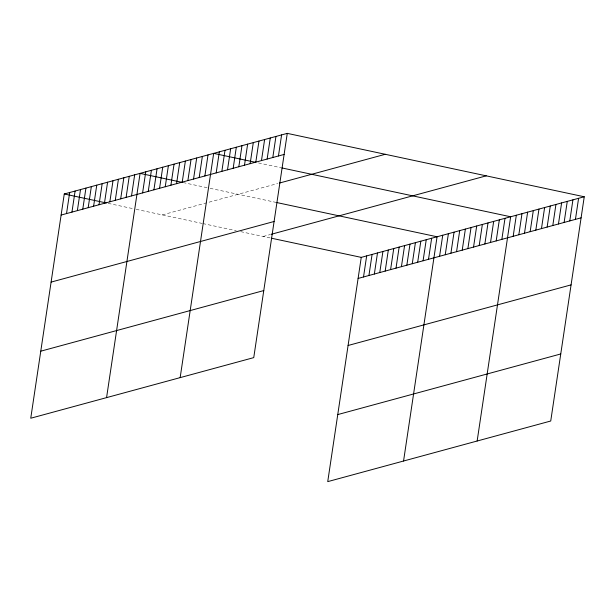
<?xml version="1.0" encoding="UTF-8"?>
<svg xmlns="http://www.w3.org/2000/svg" width="615" height="615" viewBox="0 0 615 615"><rect width="100%" height="100%" fill="white"/><g stroke="black" fill="none" stroke-linecap="round" stroke-linejoin="round"><path stroke-width="0.46" stroke-dasharray="3.08 2.31" d="M162.268 214.904L277.719 183.524M263.243 236.46L270.462 234.5M258.477 162.937L280.878 167.718M183.016 182.54L207.286 187.721M210.092 188.321L275.958 202.381M108.132 203.35L133.332 208.731M136.138 209.323L201.935 223.376M202.842 223.568L236.198 230.686M240.703 231.647L270.715 238.051"/><path stroke-width="0.92" d="M287.267 133.37L64.267 193.986L30.75 418.231L253.749 357.623L287.267 133.37L584.25 196.769L550.732 421.014L327.733 481.63L361.251 257.377L584.25 196.769M66.535 213.574L69.68 192.51M71.947 212.106L75.099 191.042M77.367 210.63L80.511 189.566M82.779 209.161L85.931 188.098M88.199 207.686L91.343 186.622M93.611 206.217L96.755 185.153M99.023 204.741L102.175 183.677M104.442 203.273L107.587 182.209M109.854 201.797L113.006 180.733M115.274 200.329L118.418 179.265M120.686 198.853L123.838 177.789M126.106 197.384L129.25 176.321M131.518 195.908L134.67 174.845M106.572 397.628L140.082 173.376L182.086 182.34M142.595 192.902L145.747 171.839M148.261 191.357L151.405 170.301M153.919 189.82L157.063 168.756M159.577 188.282L162.729 167.219M165.243 186.745L168.387 165.681M170.901 185.207L174.053 164.144M176.559 183.67L179.711 162.606M182.225 182.132L185.369 161.069M187.883 180.587L191.034 159.523M193.548 179.05L196.692 157.986M199.206 177.512L202.35 156.448M204.864 175.975L208.016 154.911M180.157 377.625L213.674 153.373L255.679 162.337M216.188 172.9L219.332 151.836M221.846 171.354L224.998 150.298M227.512 169.817L230.656 148.753M233.17 168.279L236.321 147.216M238.828 166.742L241.979 145.678M244.493 165.204L247.637 144.141M250.151 163.667L253.303 142.603M255.809 162.129L258.961 141.066M261.475 160.584L264.619 139.52M267.133 159.047L270.285 137.983M272.799 157.509L275.943 136.445M278.457 155.972L281.601 134.908M363.519 276.973L366.663 255.909M368.931 275.497L372.083 254.433M374.351 274.029L377.495 252.965M379.763 272.553L382.914 251.489M385.182 271.084L388.326 250.021M390.594 269.608L393.746 248.545M396.014 268.14L399.158 247.076M401.426 266.664L404.578 245.608M406.846 265.196L409.99 244.132M412.258 263.72L415.409 242.664M417.677 262.251L420.821 241.188M423.089 260.775L426.241 239.719M428.509 259.307L431.653 238.243M403.555 461.019L437.073 236.775L276.858 202.573M439.579 256.294L442.731 235.23M445.245 254.756L448.389 233.692M450.903 253.219L454.055 232.155M456.568 251.681L459.713 230.617M462.226 250.144L465.371 229.08M467.884 248.606L471.036 227.542M473.55 247.061L476.694 226.005M479.208 245.523L482.352 224.46M484.866 243.986L488.018 222.922M490.532 242.448L493.676 221.385M496.19 240.911L499.342 219.847M501.848 239.373L505 218.31M477.148 441.017L510.658 216.772L281.808 167.918M513.171 236.291L516.323 215.227M518.837 234.753L521.981 213.689M524.495 233.216L527.639 212.152M530.153 231.678L533.305 210.614M535.819 230.141L538.963 209.077M541.477 228.603L544.621 207.539M547.135 227.058L550.287 206.002M552.8 225.521L555.945 204.457M558.458 223.983L561.61 202.919M564.116 222.446L567.268 201.382M569.782 220.908L572.926 199.844M575.44 219.371L578.592 198.307M61.116 215.05L284.115 154.434M279.333 183.085L385.267 154.288M51.099 282.101L274.098 221.485M271.369 234.254L486.242 175.844M40.775 351.18L263.774 290.564M358.099 278.441L581.106 217.833M348.082 345.492L571.081 284.883M337.758 414.579L560.757 353.963M64.267 193.986L106.264 202.95M271.646 238.251L361.251 257.377"/></g></svg>
